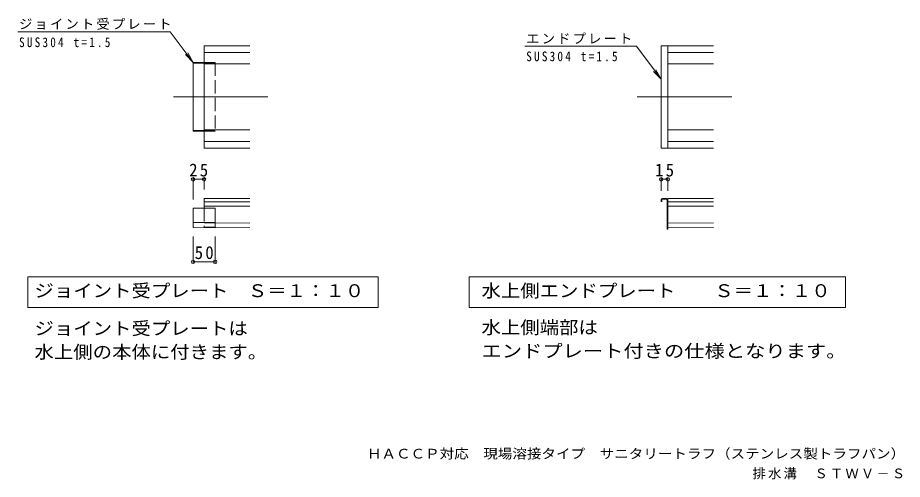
# Model space of a CAD drawing. Units: millimetres on the paper, enlarged 2 times, with parts at other scales. Extents: x -318 to 380, y -270 to 271.
# Drawn here: x -314.2 to 87.1, y -269.8 to -60.2 of the extents above; entities that cross this region are included whole.
import ezdxf
from ezdxf.enums import TextEntityAlignment as Align

# ---------------------------------------------------------------- set-up
doc = ezdxf.new("R2010")
doc.units = ezdxf.units.MM
doc.header["$LTSCALE"] = 2
doc.header["$PDMODE"] = 32
doc.header["$PDSIZE"] = 1.6
doc.linetypes.add('CHAIN2', pattern=[12, 9, -1, 1, -1])
doc.linetypes.add('DASHED3', pattern=[4, 3, -1])
for name, color, linetype, lineweight in [('C-1', 2, 'Continuous', 9), ('C-3', 4, 'Continuous', 9), ('C-4', 7, 'Continuous', 9), ('C-5', 7, 'Continuous', 9)]:
    doc.layers.add(name, color=color, linetype=linetype, lineweight=lineweight)
doc.layers.add('F-5_F-5ﾚｲﾔ', color=4, linetype='Continuous')
doc.styles.add('ＭＳ ゴシック', font='')
doc.styles.get('ＭＳ ゴシック').set_extended_font_data('MS Gothic')

msp = doc.modelspace()

# ---------------------------------------------------------------- linework, layer by layer
at = {"layer": 'C-1'}
for p, q in [((-234.684, -80.572), (-234.684, -111.772)), ((-229.684, -80.572), (-234.684, -80.572)), ((-229.684, -80.872), (-234.684, -80.872)), ((-229.684, -96.172), (-234.684, -96.172)), ((-229.684, -111.472), (-234.684, -111.472)), ((-229.684, -111.772), (-234.684, -111.772)), ((-234.684, -146.733), (-224.684, -146.733)), ((-234.684, -146.733), (-234.684, -155.489)), ((-224.684, -146.733), (-224.684, -155.578)), ((-224.684, -153.216), (-234.684, -153.127)), ((-224.684, -155.578), (-234.684, -155.489))]:
    msp.add_line(p, q, dxfattribs=at)
at = {"layer": 'C-1', "linetype": 'DASHED3'}
for p, q in [((-224.684, -80.572), (-229.684, -80.572)), ((-224.684, -80.872), (-229.684, -80.872)), ((-224.684, -111.472), (-229.684, -111.472))]:
    msp.add_line(p, q, dxfattribs=at)
msp.add_lwpolyline([(-224.684, -80.572), (-224.684, -111.772), (-229.684, -111.772)], dxfattribs=at)
at = {"layer": 'C-3'}
for p, q in [((-229.684, -119.372), (-229.684, -72.972)), ((-208.94, -72.972), (-229.684, -72.972)), ((-208.94, -75.972), (-229.684, -75.972)), ((-22.307, -119.372), (-22.307, -72.972)), ((1.437, -72.972), (-22.307, -72.972)), ((-19.307, -119.372), (-19.307, -72.972)), ((1.437, -75.972), (-19.307, -75.972)), ((-208.94, -81.172), (-229.684, -81.172)), ((1.437, -81.172), (-19.307, -81.172)), ((-208.94, -96.172), (-229.684, -96.172)), ((1.437, -96.172), (-19.307, -96.172)), ((-208.94, -111.172), (-229.684, -111.172)), ((1.437, -111.172), (-19.307, -111.172)), ((-208.94, -116.372), (-229.684, -116.372)), ((1.437, -116.372), (-19.307, -116.372)), ((-208.94, -119.372), (-229.684, -119.372)), ((1.437, -119.372), (-22.307, -119.372)), ((-229.684, -142.233), (-229.684, -146.733)), ((-229.684, -142.233), (-208.94, -142.233)), ((-229.684, -143.833), (-208.94, -143.833)), ((-22.307, -142.833), (-22.307, -143.633)), ((-22.007, -143.633), (-22.307, -143.633)), ((-22.007, -142.833), (-22.007, -143.633)), ((-19.907, -142.233), (-21.707, -142.233)), ((-19.907, -142.533), (-21.707, -142.533)), ((-19.607, -142.833), (-19.607, -156.233)), ((-19.307, -142.233), (1.437, -142.233)), ((-19.307, -143.833), (1.437, -143.833)), ((-229.684, -145.733), (-208.94, -145.733)), ((-19.307, -145.733), (1.437, -145.733)), ((-224.684, -153.397), (-208.94, -153.528)), ((-224.684, -155.275), (-208.94, -155.406)), ((-19.307, -153.355), (1.437, -153.528)), ((-19.307, -155.233), (1.437, -155.406))]:
    msp.add_line(p, q, dxfattribs=at)
at = {"layer": 'C-3', "linetype": 'CHAIN2'}
for p, q in [((-234.684, -96.172), (-243.573, -96.172)), ((-208.94, -96.172), (-200.682, -96.172)), ((-19.307, -96.172), (-33.196, -96.172)), ((1.437, -96.172), (9.695, -96.172))]:
    msp.add_line(p, q, dxfattribs=at)
at = {"layer": 'C-3', "linetype": 'DASHED3'}
for p, q in [((-229.684, -146.733), (-229.684, -155.233)), ((-229.684, -155.233), (-224.684, -155.275)), ((-229.669, -153.355), (-224.684, -153.397))]:
    msp.add_line(p, q, dxfattribs=at)
at = {"layer": 'C-3'}
msp.add_lwpolyline([(-19.307, -142.233), (-19.307, -156.233), (-19.607, -156.233)], dxfattribs=at)
for centre, radius, start, end in [((-21.707, -142.833), 0.6, 90, 180), ((-21.707, -142.833), 0.3, 90, 180), ((-19.907, -142.833), 0.6, 0, 90), ((-19.907, -142.833), 0.3, 0, 90)]:
    msp.add_arc(centre, radius, start, end, dxfattribs=at)
at = {"layer": 'C-4'}
for p, q in [((-234.684, -132.969), (-234.684, -142.733)), ((-234.684, -133.569), (-229.684, -133.569)), ((-229.684, -132.969), (-229.684, -138.233)), ((-22.307, -132.969), (-22.307, -138.833)), ((-22.307, -133.569), (-19.307, -133.569)), ((-19.307, -132.969), (-19.307, -138.833)), ((-234.684, -171.68), (-234.684, -159.489)), ((-224.684, -171.68), (-224.684, -159.578)), ((-234.684, -171.08), (-224.684, -171.08))]:
    msp.add_line(p, q, dxfattribs=at)
for p in [(-234.684, -133.569), (-229.684, -133.569), (-22.307, -133.569), (-19.307, -133.569), (-234.684, -171.08), (-224.684, -171.08)]:
    msp.add_point(p, dxfattribs=at)
at = {"layer": 'C-5'}
for p, q in [((-234.684, -80.572), (-237.114, -76.202)), ((-84.139, -73.072), (-33.474, -73.072)), ((-22.307, -88.172), (-24.73, -83.798)), ((-309.664, -177.848), (-309.664, -191.848)), ((-309.664, -177.848), (-150.735, -177.848)), ((-150.735, -177.848), (-150.735, -191.848)), ((-109.43, -177.848), (-109.43, -191.848)), ((-109.43, -177.848), (61.379, -177.848)), ((61.379, -177.848), (61.379, -191.848)), ((-309.664, -191.848), (-150.735, -191.848)), ((-109.43, -191.848), (61.379, -191.848))]:
    msp.add_line(p, q, dxfattribs=at)
for points in [[(-314.249, -66.663), (-245.005, -66.663), (-234.684, -80.572), (-238.162, -76.98)], [(-33.474, -73.072), (-22.307, -88.172), (-25.78, -84.574)]]:
    msp.add_lwpolyline(points, dxfattribs=at)

# ---------------------------------------------------------------- texts
at = {"layer": 'C-4', "color": 2, "char_height": 5.865, "attachment_point": 7, "style": 'ＭＳ ゴシック'}
for s, insert in [('\\T1.27;\\W0.95;25', (-236.434, -132.369)), ('\\T1.27;\\W0.95;15', (-25.057, -132.369)), ('\\T1.27;\\W0.95;50', (-233.934, -169.88))]:
    msp.add_mtext(s, dxfattribs=dict(at, insert=insert))
at = {"layer": 'C-5', "color": 2, "style": 'ＭＳ ゴシック'}
for s, width, p in [('ジョイント受プレート\u3000Ｓ＝１：１０', 1.1, (-306.636, -188.848)), ('水上側エンドプレート\u3000\u3000Ｓ＝１：１０', 1.1, (-103.821, -188.848)), ('ジョイント受プレートは', 1.1, (-306.636, -205.97)), ('水上側端部は', 1.1, (-103.821, -205.524)), ('水上側の本体に付きます。', 1.1, (-306.636, -216.674)), ('エンドプレート付きの仕様となります。', 1.15, (-103.821, -216.229))]:
    msp.add_text(s, height=5.865, dxfattribs=dict(at, width=width)).set_placement(p, align=Align.BOTTOM_LEFT)
at = {"layer": 'C-5', "char_height": 4.399, "attachment_point": 7, "style": 'ＭＳ ゴシック'}
for s, insert in [('\\T1.17;ジョイント受プレート', (-313.625, -65.711)), ('\\T1.17;エンドプレート', (-83.515, -72.12)), ('\\T1.39;\\W0.85;SUS304\\~t=1.5', (-313.625, -73.615)), ('\\T1.39;\\W0.85;SUS304\\~t=1.5', (-83.515, -80.023))]:
    msp.add_mtext(s, dxfattribs=dict(at, insert=insert))
at = {"layer": 'F-5_F-5ﾚｲﾔ', "style": 'ＭＳ ゴシック', "width": 1.1}
msp.add_text('ＨＡＣＣＰ対応\u3000現場溶接タイプ\u3000サニタリートラフ（ステンレス製トラフパン）', height=4.399, dxfattribs=at).set_placement((-155.81, -261.676), align=Align.BOTTOM_LEFT)
at = {"layer": 'F-5_F-5ﾚｲﾔ', "color": 7, "insert": (19.19, -269.806), "char_height": 4.399, "attachment_point": 7, "style": 'ＭＳ ゴシック'}
msp.add_mtext('\\T1.17;排水溝\u3000ＳＴＷＶ－Ｓ', dxfattribs=at)

doc.saveas('drawing.dxf')
